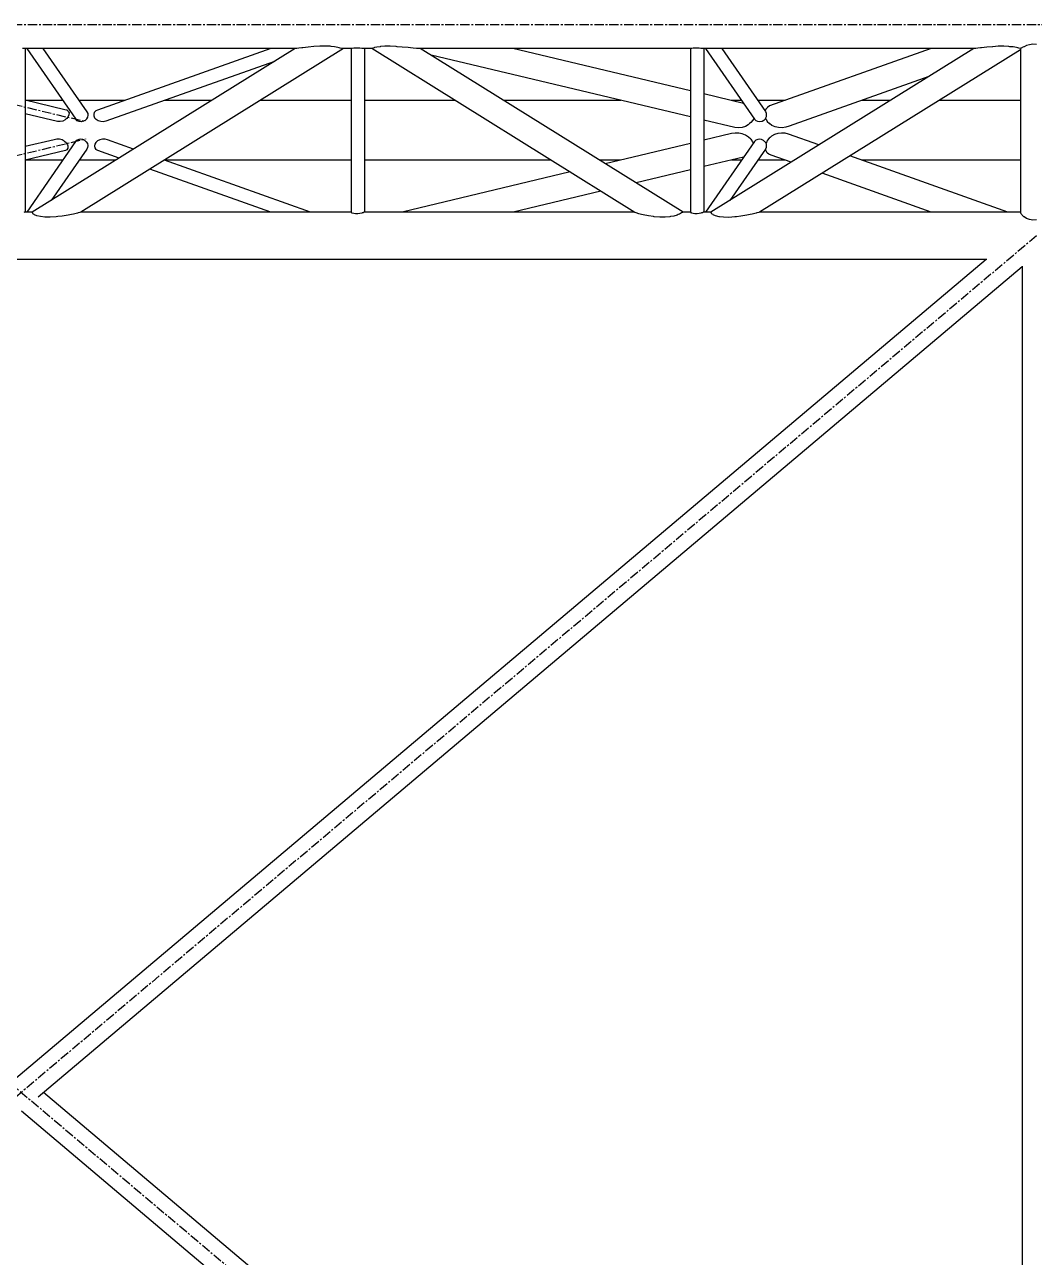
# Model space of a CAD drawing. Header units: millimetres. Extents: x 5143 to 30813, y 232 to 21408.
# Drawn here: x 9235 to 10095, y 4940 to 5990 of the extents above; entities that cross this region are included whole.
import ezdxf

# ---------------------------------------------------------------- set-up
doc = ezdxf.new("R2010")
doc.units = ezdxf.units.MM
doc.header["$LTSCALE"] = 0.25
doc.linetypes.add('CENTER', pattern=[50.8, 31.75, -6.35, 6.35, -6.35])
doc.linetypes.add('XKITLINE00', pattern=[0])

msp = doc.modelspace()

# ---------------------------------------------------------------- linework, layer by layer
at = {"color": 8, "linetype": 'CENTER'}
for p, q in [((8940.5, 5990.3), (9286.3, 5907.8)), ((9008.6, 5990.3), (10454.1, 5990.3)), ((8940.5, 5810.3), (9286.3, 5892.8)), ((8366.9, 5810.3), (10096.4, 4350.3)), ((10096.4, 5810.3), (8366.9, 4350.3))]:
    msp.add_line(p, q, dxfattribs=at)
at = {"color": 8, "linetype": 'XKITLINE00'}
for p, q in [((9466.4, 5970), (9232.6, 5970)), ((9234.8, 5970), (9234.8, 5830.6)), ((9236.3, 5970), (9278.1, 5909.6)), ((9465, 5970), (9240.8, 5830.4)), ((9250.1, 5970), (9287.5, 5916)), ((9506.2, 5970), (9282.3, 5830.6)), ((9444.2, 5970), (9296.6, 5917.5)), ((9465.8, 5969.9), (9465, 5970)), ((9466, 5969.9), (9465.8, 5969.9)), ((9468.1, 5970.2), (9466, 5969.9)), ((9470.6, 5970.5), (9468.1, 5970.2)), ((9471.6, 5970.6), (9470.6, 5970.5)), ((9476, 5971.2), (9471.6, 5970.6)), ((9480.8, 5971.6), (9476, 5971.2)), ((9485.9, 5972), (9480.8, 5971.6)), ((9490.6, 5972), (9485.9, 5972)), ((9494.7, 5971.8), (9490.6, 5972)), ((9495.6, 5971.6), (9494.7, 5971.8)), ((9498.3, 5971.4), (9495.6, 5971.6)), ((9501.2, 5970.8), (9498.3, 5971.4)), ((9502.3, 5970.5), (9501.2, 5970.8)), ((9503.4, 5970.3), (9502.3, 5970.5)), ((9505, 5970), (9503.4, 5970.3)), ((9513.5, 5970), (9505, 5970)), ((9505.1, 5969.9), (9505, 5970)), ((9505.1, 5970), (9505, 5970)), ((9506.1, 5970), (9505.1, 5969.9)), ((9512.8, 5969.9), (9512.5, 5970)), ((9512.5, 5970), (9512.5, 5830.4)), ((9513.3, 5969.9), (9512.8, 5969.9)), ((9513.2, 5969.9), (9512.9, 5970)), ((9513.4, 5969.9), (9513.2, 5969.9)), ((9513.6, 5970), (9513.3, 5969.9)), ((9514.9, 5970.2), (9513.6, 5970)), ((9516.4, 5970.2), (9514.9, 5970.2)), ((9518.2, 5970.2), (9516.4, 5970.2)), ((9520, 5970.1), (9518.2, 5970.2)), ((9521.6, 5970), (9520, 5970.1)), ((9530.5, 5970), (9521.6, 5970)), ((9522, 5969.9), (9521.6, 5970)), ((9522.5, 5969.9), (9521.9, 5969.9)), ((9522.8, 5969.9), (9522, 5969.9)), ((9523.1, 5970), (9522.5, 5969.9)), ((9523.5, 5970), (9522.8, 5969.9)), ((9523.9, 5970), (9523.9, 5830.6)), ((9754.4, 5830.3), (9530.2, 5970)), ((9530.4, 5969.9), (9530.2, 5970)), ((9531, 5970.2), (9530.4, 5969.9)), ((9532.1, 5970.4), (9531, 5970.2)), ((9532.5, 5970.7), (9532.1, 5970.4)), ((9534.6, 5971.2), (9532.5, 5970.7)), ((9537.4, 5971.5), (9534.6, 5971.2)), ((9537.7, 5971.6), (9537.4, 5971.5)), ((9541.4, 5971.9), (9537.7, 5971.6)), ((9545.9, 5971.9), (9541.4, 5971.9)), ((9551.1, 5971.6), (9545.9, 5971.9)), ((9551.9, 5971.5), (9551.1, 5971.6)), ((9556.2, 5971.2), (9551.9, 5971.5)), ((9561.2, 5970.7), (9556.2, 5971.2)), ((9563.2, 5970.4), (9561.2, 5970.7)), ((9565.4, 5970.3), (9563.2, 5970.4)), ((9568.7, 5969.9), (9565.4, 5970.3)), ((9802.6, 5970), (9568.3, 5970)), ((9569.6, 5970), (9568.7, 5969.9)), ((9568.9, 5969.9), (9568.7, 5969.9)), ((9570.6, 5970), (9568.9, 5969.9)), ((9795.3, 5830.6), (9571.5, 5970)), ((9801.6, 5933.9), (9650.4, 5970)), ((9801.6, 5970), (9801.6, 5830.4)), ((9801.9, 5969.9), (9801.7, 5970)), ((9802.4, 5969.9), (9801.9, 5969.9)), ((9802.3, 5969.9), (9802.1, 5970)), ((9802.5, 5969.9), (9802.3, 5969.9)), ((9802.7, 5970), (9802.4, 5969.9)), ((9803.9, 5970.1), (9802.7, 5970)), ((9805.5, 5970.2), (9803.9, 5970.1)), ((9807.3, 5970.2), (9805.5, 5970.2)), ((9809.1, 5970.1), (9807.3, 5970.2)), ((9810.6, 5970), (9809.1, 5970.1)), ((10044.7, 5970), (9810.6, 5970)), ((9811, 5969.9), (9810.6, 5970)), ((9811.9, 5969.9), (9811, 5969.9)), ((9811.6, 5969.9), (9811, 5969.9)), ((9812.1, 5970), (9811.6, 5969.9)), ((9812.5, 5970), (9811.9, 5969.9)), ((9813, 5970), (9813, 5830.6)), ((9814.4, 5970), (9856.3, 5909.6)), ((10043.1, 5970), (9818.9, 5830.4)), ((9828.3, 5970), (9865.6, 5916.2)), ((10082.7, 5968.9), (9860.5, 5830.6)), ((10006.7, 5970), (9869, 5921)), ((10043.9, 5969.9), (10043.3, 5970)), ((10044.2, 5969.9), (10043.9, 5969.9)), ((10046.3, 5970.2), (10044.2, 5969.9)), ((10044.5, 5970), (10044.3, 5970)), ((10048.8, 5970.4), (10046.3, 5970.2)), ((10049.7, 5970.6), (10048.8, 5970.4)), ((10054.1, 5971.1), (10049.7, 5970.6)), ((10058.9, 5971.5), (10054.1, 5971.1)), ((10059.1, 5971.5), (10058.9, 5971.5)), ((10063.9, 5971.9), (10059.1, 5971.5)), ((10068.7, 5972), (10063.9, 5971.9)), ((10072.8, 5971.7), (10068.7, 5972)), ((10073.8, 5971.5), (10072.8, 5971.7)), ((10076.4, 5971.3), (10073.8, 5971.5)), ((10079.3, 5970.8), (10076.4, 5971.3)), ((10080.5, 5970.4), (10079.3, 5970.8)), ((10081.5, 5970.3), (10080.5, 5970.4)), ((10083, 5970), (10081.5, 5970.3)), ((10082.8, 5969.1), (10082.7, 5969)), ((10082.7, 5969), (10082.7, 5830.1)), ((10083, 5970.1), (10082.8, 5969.1)), ((10083.1, 5970.1), (10083, 5970.1)), ((10083.8, 5970.4), (10083.1, 5970.1)), ((10084.1, 5970.7), (10083.8, 5970.4)), ((10085.7, 5971.5), (10084.1, 5970.7)), ((10085.8, 5971.5), (10085.7, 5971.5)), ((10087.9, 5972.5), (10085.8, 5971.5)), ((10090.5, 5973.2), (10087.9, 5972.5)), ((10093.3, 5973.6), (10090.5, 5973.2)), ((10096.4, 5973.5), (10093.3, 5973.6)), ((9447.4, 5959), (9303.7, 5907.9)), ((9801.6, 5911.6), (9580.7, 5964.2)), ((10004.8, 5946.1), (9885.7, 5903.7)), ((9268.6, 5917.8), (9234.8, 5925.9)), ((9267, 5925.7), (9235.6, 5925.7)), ((9319.6, 5925.7), (9280.8, 5925.7)), ((9393.8, 5925.7), (9353.6, 5925.7)), ((9512.5, 5925.7), (9435.1, 5925.7)), ((9601.3, 5925.7), (9523.9, 5925.7)), ((9742.4, 5925.7), (9642.6, 5925.7)), ((9846.9, 5923.2), (9813, 5931.2)), ((9845.1, 5925.7), (9836.3, 5925.7)), ((9882.2, 5925.7), (9859, 5925.7)), ((9972, 5925.7), (9947.4, 5925.7)), ((10082.7, 5925.7), (10013.3, 5925.7)), ((9270.4, 5917.3), (9268.6, 5917.8)), ((9271.2, 5916.7), (9270.4, 5917.3)), ((9271.6, 5916.4), (9271.2, 5916.7)), ((9271.6, 5916.4), (9272.3, 5915.1)), ((9272.3, 5915.1), (9272.2, 5913.6)), ((9287.5, 5916), (9288.2, 5914.6)), ((9293.8, 5915.5), (9293.3, 5914.1)), ((9294.9, 5916.6), (9293.8, 5915.5)), ((9295, 5916.7), (9294.9, 5916.6)), ((9296.6, 5917.5), (9295, 5916.7)), ((9865.8, 5918.3), (9865.2, 5916.8)), ((9865.6, 5916.2), (9865.9, 5915.5)), ((9866.9, 5919.5), (9865.8, 5918.3)), ((9865.9, 5915.5), (9866.1, 5915.1)), ((9866.1, 5915.1), (9866.2, 5913.6)), ((9867.2, 5919.8), (9866.9, 5919.5)), ((9869, 5921), (9867.2, 5919.8)), ((9262.5, 5907.6), (9234.8, 5914.2)), ((9264.7, 5907.6), (9262.5, 5907.6)), ((9266.9, 5908.1), (9264.7, 5907.6)), ((9268.9, 5909.1), (9266.9, 5908.1)), ((9269.7, 5909.8), (9268.9, 5909.1)), ((9270.5, 5910.4), (9269.7, 5909.8)), ((9271.7, 5912), (9270.5, 5910.4)), ((9272.1, 5913.4), (9271.7, 5912)), ((9272.2, 5913.6), (9272.1, 5913.4)), ((9279.3, 5908.4), (9278.1, 5909.6)), ((9280.9, 5907.7), (9279.3, 5908.4)), ((9282.6, 5907.5), (9280.9, 5907.7)), ((9284.4, 5907.9), (9282.6, 5907.5)), ((9286, 5908.7), (9284.4, 5907.9)), ((9287.1, 5909.8), (9286, 5908.7)), ((9287.2, 5909.9), (9287.1, 5909.8)), ((9288.1, 5911.4), (9287.2, 5909.9)), ((9288.4, 5913.1), (9288.1, 5911.4)), ((9288.2, 5914.6), (9288.4, 5913.4)), ((9288.4, 5913.4), (9288.4, 5913.1)), ((9293.3, 5914.1), (9293.4, 5913.4)), ((9293.4, 5913.4), (9293.4, 5912.5)), ((9293.4, 5912.5), (9294.1, 5910.9)), ((9294.1, 5910.9), (9295.2, 5909.8)), ((9295.2, 5909.8), (9295.5, 5909.4)), ((9297.2, 5908.3), (9295.5, 5909.4)), ((9299.3, 5907.7), (9297.2, 5908.3)), ((9301.5, 5907.5), (9299.3, 5907.7)), ((9303.7, 5907.9), (9301.5, 5907.5)), ((9839.5, 5902.5), (9813, 5908.9)), ((9850.9, 5905), (9848.4, 5903.6)), ((9852, 5906), (9850.9, 5905)), ((9853.1, 5906.8), (9852, 5906)), ((9854.8, 5908.8), (9853.1, 5906.8)), ((9855.3, 5909.8), (9854.8, 5908.8)), ((9855.7, 5910.4), (9855.3, 5909.8)), ((9857.5, 5908.4), (9856.3, 5909.6)), ((9859.1, 5907.7), (9857.5, 5908.4)), ((9860.8, 5907.5), (9859.1, 5907.7)), ((9862.6, 5907.8), (9860.8, 5907.5)), ((9864.1, 5908.7), (9862.6, 5907.8)), ((9865.3, 5909.8), (9864.1, 5908.7)), ((9865.4, 5909.9), (9865.3, 5909.8)), ((9865.6, 5910.3), (9865.4, 5909.9)), ((9865.7, 5910.7), (9865.6, 5910.3)), ((9865.6, 5910.5), (9865.8, 5910)), ((9866, 5911.7), (9865.7, 5910.7)), ((9865.8, 5910), (9866, 5909.8)), ((9866.2, 5913.4), (9866, 5911.7)), ((9866, 5909.8), (9867.1, 5907.8)), ((9866.2, 5913.6), (9866.2, 5913.4)), ((9867.1, 5907.8), (9868.9, 5906)), ((9868.9, 5906), (9868.9, 5905.9)), ((9871.1, 5904.3), (9868.9, 5905.9)), ((9873.7, 5903.2), (9871.1, 5904.3)), ((9836.5, 5897.4), (9813, 5891.8)), ((9839.6, 5897.8), (9836.5, 5897.4)), ((9842.6, 5902.4), (9839.5, 5902.5)), ((9842.8, 5897.8), (9839.6, 5897.8)), ((9845.6, 5902.7), (9842.6, 5902.4)), ((9845.8, 5897.2), (9842.8, 5897.8)), ((9848.4, 5903.6), (9845.6, 5902.7)), ((9848.6, 5896.1), (9845.8, 5897.2)), ((9851, 5894.5), (9848.6, 5896.1)), ((9851, 5894.5), (9851.2, 5894.3)), ((9853, 5892.6), (9851.2, 5894.3)), ((9869.6, 5894.2), (9868.6, 5893.5)), ((9870.7, 5895.2), (9869.6, 5894.2)), ((9873.2, 5896.6), (9870.7, 5895.2)), ((9876, 5897.5), (9873.2, 5896.6)), ((9876.6, 5902.5), (9873.7, 5903.2)), ((9879.1, 5897.9), (9876, 5897.5)), ((9879.7, 5902.4), (9876.6, 5902.5)), ((9882.3, 5897.7), (9879.1, 5897.9)), ((9882.8, 5902.8), (9879.7, 5902.4)), ((9885.3, 5897), (9882.3, 5897.7)), ((9885.7, 5903.7), (9882.8, 5902.8)), ((9911.1, 5887.8), (9885.3, 5897)), ((9259.7, 5892.2), (9234.8, 5886.3)), ((9277.9, 5890.7), (9236.3, 5830.6)), ((9287.4, 5884.3), (9257, 5840.5)), ((9261.9, 5892.7), (9259.7, 5892.2)), ((9264.2, 5892.6), (9261.9, 5892.7)), ((9266.4, 5892), (9264.2, 5892.6)), ((9268.3, 5890.9), (9266.4, 5892)), ((9268.3, 5890.9), (9268.8, 5890.4)), ((9269.9, 5889.5), (9268.8, 5890.4)), ((9270.5, 5883.6), (9269.2, 5882.9)), ((9269.9, 5889.5), (9271, 5887.9)), ((9271.4, 5884.9), (9270.5, 5883.7)), ((9270.5, 5883.7), (9270.5, 5883.6)), ((9271, 5887.9), (9271.2, 5886.9)), ((9271.2, 5886.9), (9271.4, 5886.3)), ((9271.4, 5886.3), (9271.4, 5884.9)), ((9279.1, 5891.8), (9277.9, 5890.7)), ((9280.7, 5892.5), (9279.1, 5891.8)), ((9282.4, 5892.7), (9280.7, 5892.5)), ((9284.2, 5892.4), (9282.4, 5892.7)), ((9285.8, 5891.6), (9284.2, 5892.4)), ((9286.9, 5890.5), (9285.8, 5891.6)), ((9287, 5890.3), (9286.9, 5890.5)), ((9287, 5890.3), (9287.9, 5888.9)), ((9288.1, 5885.7), (9287.4, 5884.3)), ((9287.9, 5888.9), (9288.2, 5887.2)), ((9288.2, 5886.9), (9288.1, 5885.7)), ((9288.2, 5887.2), (9288.2, 5886.9)), ((9294, 5886.9), (9293.9, 5886.7)), ((9293.9, 5886.7), (9294.2, 5885.2)), ((9294.2, 5888.3), (9294, 5886.9)), ((9295.2, 5889.9), (9294.2, 5888.3)), ((9294.2, 5885.2), (9295.2, 5883.9)), ((9295.8, 5890.5), (9295.2, 5889.9)), ((9295.6, 5883.7), (9295.2, 5883.9)), ((9296.7, 5883), (9295.6, 5883.7)), ((9296.6, 5891.2), (9295.8, 5890.5)), ((9298.5, 5892.2), (9296.6, 5891.2)), ((9300.7, 5892.7), (9298.5, 5892.2)), ((9303, 5892.7), (9300.7, 5892.7)), ((9305.1, 5892.1), (9303, 5892.7)), ((9327.3, 5884.2), (9305.1, 5892.1)), ((9801.6, 5889), (9729.1, 5871.8)), ((9856.1, 5890.7), (9814.4, 5830.6)), ((9865.5, 5884.3), (9835.2, 5840.5)), ((9853, 5892.6), (9854.6, 5890.5)), ((9854.6, 5890.5), (9855.2, 5889.4)), ((9854.6, 5890.5), (9854.6, 5890.5)), ((9857.3, 5891.8), (9856.1, 5890.7)), ((9858.9, 5892.5), (9857.3, 5891.8)), ((9860.6, 5892.7), (9858.9, 5892.5)), ((9862.3, 5892.4), (9860.6, 5892.7)), ((9863.9, 5891.6), (9862.3, 5892.4)), ((9865.1, 5890.5), (9863.9, 5891.6)), ((9865.2, 5890.3), (9865.1, 5890.5)), ((9865.2, 5890.3), (9865.8, 5889.2)), ((9865.9, 5885), (9865.5, 5884.3)), ((9865.5, 5884.3), (9865.7, 5883.7)), ((9865.7, 5883.7), (9865.8, 5883)), ((9865.8, 5889.2), (9866, 5888.8)), ((9866.6, 5890.4), (9865.9, 5889.3)), ((9865.9, 5889.3), (9865.9, 5889.1)), ((9866, 5885.4), (9865.9, 5885)), ((9866, 5888.8), (9866.2, 5887.1)), ((9866.2, 5886.9), (9866, 5885.4)), ((9866.2, 5887.1), (9866.2, 5886.9)), ((9867, 5891.5), (9866.6, 5890.4)), ((9868.6, 5893.5), (9867, 5891.5)), ((9269.2, 5882.9), (9234.8, 5874.7)), ((9267, 5874.9), (9235.7, 5874.9)), ((9312.2, 5874.9), (9280.8, 5874.9)), ((9314.9, 5876.6), (9296.7, 5883)), ((9478.1, 5830.6), (9353.5, 5874.9)), ((9512.5, 5874.9), (9353.6, 5874.9)), ((9682.9, 5874.9), (9523.9, 5874.9)), ((9742.1, 5874.9), (9724.2, 5874.9)), ((9846.8, 5877.3), (9813, 5869.3)), ((9845.1, 5874.9), (9836.6, 5874.9)), ((9882.1, 5874.9), (9859, 5874.9)), ((9865.8, 5883), (9866.8, 5881.3)), ((9867.4, 5880.8), (9866.8, 5881.3)), ((9868.4, 5880), (9867.4, 5880.8)), ((9870.4, 5879), (9868.4, 5880)), ((9887.4, 5873), (9870.4, 5879)), ((10072, 5830.6), (9937.4, 5878.4)), ((10082.7, 5874.9), (9947.4, 5874.9)), ((9444.1, 5830.6), (9341.2, 5867.2)), ((9699.3, 5864.7), (9556.2, 5830.6)), ((9801.6, 5866.5), (9755.3, 5855.5)), ((10006.7, 5830.6), (9913.7, 5863.7)), ((9725.4, 5848.4), (9650.7, 5830.6)), ((9234.5, 5830.4), (9233.7, 5830.1)), ((9234.7, 5830.6), (9234.5, 5830.4)), ((9234.8, 5830.6), (9234.7, 5830.6)), ((9241.1, 5830.6), (9234.8, 5830.6)), ((9240.8, 5830.4), (9240.9, 5829.9)), ((9241.1, 5829.8), (9240.9, 5829.9)), ((9241.1, 5829.8), (9241.5, 5829.1)), ((9242.7, 5828.5), (9241.5, 5829.1)), ((9242.7, 5828.5), (9243, 5828.3)), ((9245, 5827.4), (9243, 5828.3)), ((9248, 5826.7), (9245, 5827.4)), ((9251.7, 5826.2), (9248, 5826.7)), ((9256.2, 5826.1), (9251.7, 5826.2)), ((9261.4, 5826.5), (9256.2, 5826.1)), ((9262.9, 5826.7), (9261.4, 5826.5)), ((9266.6, 5827.1), (9262.9, 5826.7)), ((9271.7, 5827.9), (9266.6, 5827.1)), ((9274.4, 5828.5), (9271.7, 5827.9)), ((9276.1, 5828.8), (9274.4, 5828.5)), ((9279.6, 5829.7), (9276.1, 5828.8)), ((9280.1, 5829.8), (9279.6, 5829.7)), ((9281.6, 5830.2), (9280.1, 5829.8)), ((9282.3, 5830.5), (9281.6, 5830.2)), ((9282.3, 5830.6), (9282.3, 5830.5)), ((9512.5, 5830.6), (9282.4, 5830.6)), ((9512.5, 5830.4), (9512.8, 5830)), ((9513.3, 5829.8), (9512.8, 5830)), ((9513.6, 5829.6), (9513.3, 5829.8)), ((9514.9, 5829.3), (9513.6, 5829.6)), ((9516.4, 5829.1), (9514.9, 5829.3)), ((9518.2, 5829.1), (9516.4, 5829.1)), ((9520, 5829.3), (9518.2, 5829.1)), ((9521.6, 5829.7), (9520, 5829.3)), ((9522, 5829.8), (9521.6, 5829.7)), ((9522.8, 5830), (9522, 5829.8)), ((9523.6, 5830.4), (9522.8, 5830)), ((9523.8, 5830.5), (9523.6, 5830.4)), ((9523.9, 5830.6), (9523.8, 5830.5)), ((9754, 5830.6), (9523.9, 5830.6)), ((9755.3, 5829.9), (9754.4, 5830.3)), ((9755.4, 5829.8), (9755.3, 5829.9)), ((9757.8, 5829), (9755.4, 5829.8)), ((9760, 5828.5), (9757.8, 5829)), ((9761.4, 5828.2), (9760, 5828.5)), ((9765.8, 5827.3), (9761.4, 5828.2)), ((9770.1, 5826.7), (9765.8, 5827.3)), ((9770.6, 5826.6), (9770.1, 5826.7)), ((9775.5, 5826.2), (9770.6, 5826.6)), ((9780.1, 5826.1), (9775.5, 5826.2)), ((9784.1, 5826.5), (9780.1, 5826.1)), ((9784.7, 5826.7), (9784.1, 5826.5)), ((9787.6, 5827.2), (9784.7, 5826.7)), ((9790.3, 5828), (9787.6, 5827.2)), ((9791.1, 5828.5), (9790.3, 5828)), ((9792.4, 5828.9), (9791.1, 5828.5)), ((9793.9, 5829.8), (9792.4, 5828.9)), ((9794.9, 5830.3), (9793.9, 5829.8)), ((9793.9, 5829.8), (9793.9, 5829.8)), ((9795, 5830.5), (9794.9, 5830.3)), ((9795.3, 5830.6), (9795, 5830.5)), ((9801.6, 5830.6), (9795.3, 5830.6)), ((9801.6, 5830.4), (9801.9, 5830)), ((9802.4, 5829.8), (9801.9, 5830)), ((9802.7, 5829.6), (9802.4, 5829.8)), ((9803.9, 5829.2), (9802.7, 5829.6)), ((9805.5, 5829), (9803.9, 5829.2)), ((9807.3, 5829), (9805.5, 5829)), ((9809.1, 5829.2), (9807.3, 5829)), ((9810.6, 5829.6), (9809.1, 5829.2)), ((9811.1, 5829.8), (9810.6, 5829.6)), ((9811.9, 5830), (9811.1, 5829.8)), ((9812.7, 5830.4), (9811.9, 5830)), ((9812.8, 5830.5), (9812.7, 5830.4)), ((9813, 5830.6), (9812.8, 5830.5)), ((9819.2, 5830.6), (9813, 5830.6)), ((9818.9, 5830.4), (9819, 5829.9)), ((9819.2, 5829.8), (9819, 5829.9)), ((9819.2, 5829.8), (9819.6, 5829.1)), ((9820.9, 5828.5), (9819.6, 5829.1)), ((9820.9, 5828.5), (9821.1, 5828.2)), ((9823.1, 5827.3), (9821.1, 5828.2)), ((9826.1, 5826.6), (9823.1, 5827.3)), ((9826.4, 5826.6), (9826.1, 5826.6)), ((9829.8, 5826.1), (9826.4, 5826.6)), ((9834.2, 5826), (9829.8, 5826.1)), ((9839.4, 5826.4), (9834.2, 5826)), ((9841, 5826.6), (9839.4, 5826.4)), ((9844.6, 5827), (9841, 5826.6)), ((9849.7, 5827.8), (9844.6, 5827)), ((9852.5, 5828.5), (9849.7, 5827.8)), ((9854.2, 5828.7), (9852.5, 5828.5)), ((9857.6, 5829.6), (9854.2, 5828.7)), ((9858.3, 5829.8), (9857.6, 5829.6)), ((9859.8, 5830.2), (9858.3, 5829.8)), ((9860.4, 5830.5), (9859.8, 5830.2)), ((9860.5, 5830.6), (9860.4, 5830.5)), ((10082.7, 5830.6), (9860.5, 5830.6)), ((10082.7, 5830.1), (10082.9, 5829.8)), ((10082.9, 5829.8), (10083.1, 5829.2)), ((10083.1, 5829.2), (10083.8, 5828.5)), ((10083.8, 5828.5), (10084.1, 5828)), ((10085.7, 5826.6), (10084.1, 5828)), ((10085.8, 5826.6), (10085.7, 5826.6)), ((10087.9, 5825.2), (10085.8, 5826.6)), ((10090.5, 5824.2), (10087.9, 5825.2)), ((10093.3, 5823.7), (10090.5, 5824.2)), ((10096.4, 5823.8), (10093.3, 5823.7)), ((10054.1, 5790), (9008.6, 5790)), ((10053.5, 5790), (9225.2, 5090.8)), ((10084.2, 5784), (9245.9, 5076.3)), ((10084.2, 5784.5), (10084.2, 4374.8)), ((10084.2, 4376.5), (9250.5, 5080.3)), ((10054.3, 4369.9), (9231.7, 5064.3))]:
    msp.add_line(p, q, dxfattribs=at)
for centre in [(9286.3, 5907.8), (9286.3, 5892.8)]:
    msp.add_circle(centre, 0.05, dxfattribs=at)

doc.saveas('drawing.dxf')
